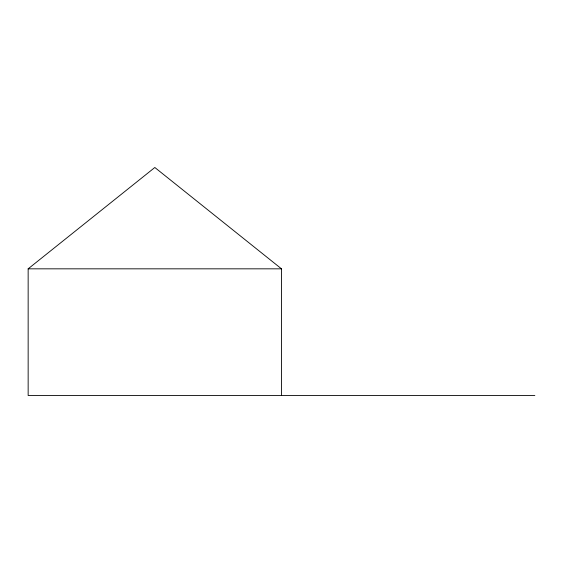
<?xml version="1.0" encoding="UTF-8"?>
<svg xmlns="http://www.w3.org/2000/svg" width="563" height="563" viewBox="0 0 563 563"><rect width="100%" height="100%" fill="white"/><g stroke="black" fill="none" stroke-linecap="round" stroke-linejoin="round"><path stroke-width="0.84" d="M534.85 395.507L28.15 395.507L28.15 268.832L154.825 167.493L281.5 268.832L281.5 395.507M28.15 268.832L281.5 268.832"/></g></svg>
